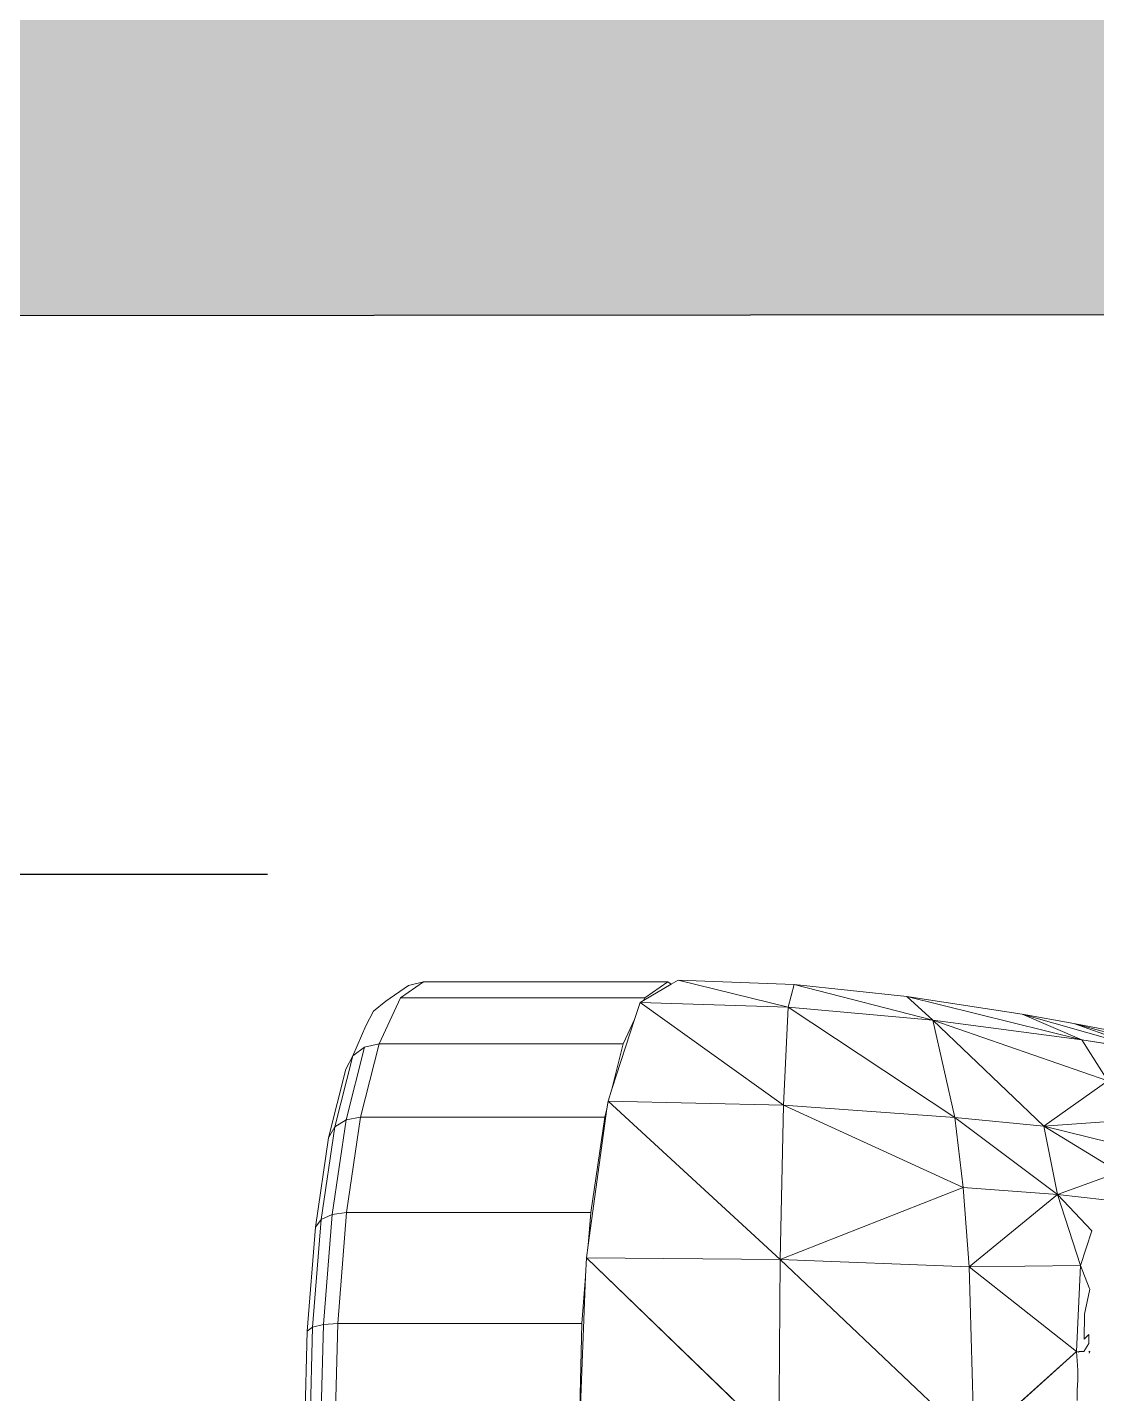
# Model space of a CAD drawing. Header units: centimetres. Extents: x -48696 to 156237, y -5617 to 29024.
# Drawn here: x -13123.44 to -13117.75, y 14960.38 to 14967.65 of the extents above; entities that cross this region are included whole.
import ezdxf

# ---------------------------------------------------------------- set-up
doc = ezdxf.new("R2010")
doc.units = ezdxf.units.CM
for name, color, linetype, lineweight in [('Moveis', 1, 'Continuous', 9), ('Parede Baixa', 5, 'Continuous', 50), ('Pisos Externos', 15, 'Continuous', 9)]:
    doc.layers.add(name, color=color, linetype=linetype, lineweight=lineweight)
doc.layers.add('Piso', color=55, linetype='Continuous')

# ---------------------------------------------------------------- blocks, each defined once
blk = doc.blocks.new('o')
at = {"layer": 'Moveis'}
for p, q in [((12558.5531, 3261.9394), (12557.9917, 3261.8797)), ((12559.131, 3261.9606), (12558.5531, 3261.9394)), ((12559.1659, 3261.9402), (12559.131, 3261.9606)), ((12559.1659, 3261.9402), (12559.1837, 3261.9522)), ((12559.1659, 3261.9402), (12559.3049, 3261.8592)), ((12559.1837, 3261.9522), (12559.2985, 3261.8729)), ((12559.1837, 3261.9522), (12560.0237, 3261.9522)), ((12560.0237, 3261.9522), (12560.055, 3261.9522)), ((12560.055, 3261.9522), (12560.4012, 3261.9522)), ((12560.4012, 3261.9522), (12560.4758, 3261.9342)), ((12560.5897, 3261.8556), (12560.4758, 3261.9342)), ((12557.9917, 3261.8797), (12557.4167, 3261.7916)), ((12559.2985, 3261.8729), (12559.3049, 3261.8592)), ((12559.3212, 3261.8497), (12559.3049, 3261.8592)), ((12557.4167, 3261.7916), (12557.1581, 3261.7453)), ((12559.3491, 3261.7641), (12559.3212, 3261.8497)), ((12560.6503, 3261.8062), (12560.5897, 3261.8556)), ((12560.6887, 3261.7323), (12560.6503, 3261.8062)), ((12557.1581, 3261.7453), (12556.9156, 3261.6984)), ((12559.462, 3261.4176), (12559.3491, 3261.7641)), ((12559.3491, 3261.7641), (12559.4054, 3261.6429)), ((12560.754, 3261.5831), (12560.6887, 3261.7323)), ((12559.4054, 3261.6429), (12559.462, 3261.4176)), ((12560.754, 3261.5831), (12560.7888, 3261.5168)), ((12560.8747, 3261.1747), (12560.7888, 3261.5168)), ((12559.4814, 3261.358), (12559.462, 3261.4176)), ((12559.4868, 3261.3188), (12559.4814, 3261.358)), ((12559.5804, 3260.6397), (12559.4868, 3261.3188)), ((12559.4868, 3261.3188), (12559.4972, 3261.2776)), ((12559.4972, 3261.2776), (12559.5675, 3260.802)), ((12560.9406, 3260.7294), (12560.8747, 3261.1747)), ((12559.5675, 3260.802), (12559.5804, 3260.6397)), ((12560.9819, 3260.2111), (12560.9406, 3260.7294)), ((12559.5891, 3260.5769), (12559.5804, 3260.6397)), ((12559.5928, 3260.484), (12559.5891, 3260.5769)), ((12559.5928, 3260.484), (12559.6116, 3260.2485)), ((12559.6265, 3259.6549), (12559.5928, 3260.484)), ((12557.079, 3260.4197), (12557.0819, 3260.4271)), ((12559.6116, 3260.2485), (12559.6265, 3259.6549)), ((12560.9959, 3259.6551), (12560.9819, 3260.2111)), ((12557.083, 3260.1013), (12557.0793, 3260.1094)), ((12557.0793, 3260.1094), (12557.0831, 3260.1094)), ((12557.1386, 3260.0155), (12557.1393, 3259.9658))]:
    blk.add_line(p, q, dxfattribs=at)
for points, invisible_edges in [([(12557.1581, 3261.7453), (12558.9237, 3282.3154), (12557.4167, 3261.7916)], 3), ([(12557.1581, 3261.7453), (12558.9237, 3282.3154), (12557.4167, 3261.7916)], 3), ([(12557.1581, 3261.7453), (12558.9237, 3282.3154), (12557.4167, 3261.7916)], 3), ([(12557.1581, 3261.7453), (12558.9237, 3282.3154), (12557.4167, 3261.7916)], 3), ([(12557.1581, 3261.7453), (12558.9237, 3282.3154), (12557.4167, 3261.7916)], 3), ([(12557.4167, 3261.7916), (12558.9237, 3282.3154), (12557.9917, 3261.8797)], 3), ([(12557.4167, 3261.7916), (12558.9237, 3282.3154), (12557.9917, 3261.8797)], 3), ([(12557.4167, 3261.7916), (12558.9237, 3282.3154), (12557.9917, 3261.8797)], 3), ([(12557.4167, 3261.7916), (12558.9237, 3282.3154), (12557.9917, 3261.8797)], 3), ([(12557.4167, 3261.7916), (12558.9237, 3282.3154), (12557.9917, 3261.8797)], 3), ([(12557.9917, 3261.8797), (12558.9237, 3282.3154), (12558.5531, 3261.9394)], 3), ([(12557.9917, 3261.8797), (12558.9237, 3282.3154), (12558.5531, 3261.9394)], 3), ([(12557.9917, 3261.8797), (12558.9237, 3282.3154), (12558.5531, 3261.9394)], 3), ([(12557.9917, 3261.8797), (12558.9237, 3282.3154), (12558.5531, 3261.9394)], 3), ([(12557.9917, 3261.8797), (12558.9237, 3282.3154), (12558.5531, 3261.9394)], 3), ([(12556.9156, 3261.6984), (12556.9167, 3280.7007), (12557.1581, 3261.7453)], 3), ([(12556.9156, 3261.6984), (12556.9167, 3280.7007), (12557.1581, 3261.7453)], 3), ([(12556.9156, 3261.6984), (12556.9167, 3280.7007), (12557.1581, 3261.7453)], 3), ([(12556.9156, 3261.6984), (12556.9167, 3280.7007), (12557.1581, 3261.7453)], 3), ([(12556.9156, 3261.6984), (12556.9167, 3280.7007), (12557.1581, 3261.7453)], 3), ([(12558.5531, 3261.9394), (12558.9237, 3266.5768), (12559.131, 3261.9606)], 3), ([(12558.5531, 3261.9394), (12558.9237, 3266.5768), (12559.131, 3261.9606)], 3), ([(12558.5531, 3261.9394), (12558.9237, 3266.5768), (12559.131, 3261.9606)], 3), ([(12558.5531, 3261.9394), (12558.9237, 3266.5768), (12559.131, 3261.9606)], 3), ([(12558.5531, 3261.9394), (12558.9237, 3266.5768), (12559.131, 3261.9606)], 3), ([(12559.131, 3261.9606), (12560.0237, 3265.4681), (12559.1659, 3261.9402)], 3), ([(12559.131, 3261.9606), (12560.0237, 3265.4681), (12559.1659, 3261.9402)], 3), ([(12559.131, 3261.9606), (12560.0237, 3265.4681), (12559.1659, 3261.9402)], 3), ([(12559.131, 3261.9606), (12560.0237, 3265.4681), (12559.1659, 3261.9402)], 3), ([(12559.131, 3261.9606), (12560.0237, 3265.4681), (12559.1659, 3261.9402)], 3), ([(12559.1659, 3261.9402), (12560.0237, 3265.4681), (12559.1837, 3261.9522)], 3), ([(12559.1659, 3261.9402), (12560.0237, 3265.4681), (12559.1837, 3261.9522)], 3), ([(12559.1659, 3261.9402), (12560.0237, 3265.4681), (12559.1837, 3261.9522)], 3), ([(12559.1659, 3261.9402), (12560.0237, 3265.4681), (12559.1837, 3261.9522)], 3), ([(12559.1659, 3261.9402), (12560.0237, 3265.4681), (12559.1837, 3261.9522)], 3), ([(12560.055, 3261.9522), (12561.0428, 3264.449), (12560.4012, 3261.9522)], 3), ([(12560.4012, 3261.9522), (12561.0428, 3264.449), (12560.4758, 3261.9342)], 3), ([(12560.4758, 3261.9342), (12561.0428, 3264.449), (12560.5897, 3261.8556)], 3), ([(12560.5897, 3261.8556), (12561.0428, 3264.449), (12560.6503, 3261.8062)], 3), ([(12560.6503, 3261.8062), (12561.0428, 3264.449), (12560.6887, 3261.7323)], 3), ([(12560.6887, 3261.7323), (12561.0428, 3264.449), (12560.754, 3261.5831)], 3), ([(12560.754, 3261.5831), (12561.0428, 3264.449), (12560.7888, 3261.5168)], 3), ([(12560.7888, 3261.5168), (12561.0428, 3264.449), (12560.8747, 3261.1747)], 3), ([(12560.8747, 3261.1747), (12561.0428, 3264.449), (12560.9406, 3260.7294)], 3), ([(12560.9406, 3260.7294), (12561.0428, 3264.449), (12560.9819, 3260.2111)], 3), ([(12560.9819, 3260.2111), (12561.0428, 3264.449), (12560.9959, 3259.6551)], 3), ([(12559.131, 3261.9606), (12559.3212, 3261.8497), (12558.5825, 3261.8267)], 1), ([(12559.3212, 3261.8497), (12559.131, 3261.9606), (12559.1659, 3261.9402)], 13), ([(12559.3212, 3261.8497), (12559.1659, 3261.9402), (12559.3049, 3261.8592)], 1), ([(12560.0237, 3261.9522), (12559.2985, 3261.8729), (12559.1837, 3261.9522)], 1), ([(12559.2985, 3261.8729), (12560.0237, 3261.9522), (12560.516, 3261.8729)], 3), ([(12560.516, 3261.8729), (12560.0237, 3261.9522), (12560.055, 3261.9522)], 13), ([(12560.516, 3261.8729), (12560.055, 3261.9522), (12560.4012, 3261.9522)], 1), ([(12560.516, 3261.8729), (12559.3049, 3261.8592), (12559.2985, 3261.8729)], 1), ([(12559.3049, 3261.8592), (12560.516, 3261.8729), (12559.3212, 3261.8497)], 3), ([(12559.3212, 3261.8497), (12560.516, 3261.8729), (12559.3491, 3261.7641)], 3), ([(12559.3491, 3261.7641), (12560.516, 3261.8729), (12559.4054, 3261.6429)], 3), ([(12559.4054, 3261.6429), (12560.516, 3261.8729), (12560.6229, 3261.6429)], 1), ([(12559.3212, 3261.8497), (12559.4814, 3261.358), (12558.6071, 3261.3376)], 1), ([(12559.4814, 3261.358), (12559.3212, 3261.8497), (12559.3491, 3261.7641)], 13), ([(12559.4814, 3261.358), (12559.3491, 3261.7641), (12559.462, 3261.4176)], 1), ([(12556.9893, 3261.459), (12556.7845, 3261.6108), (12557.1187, 3261.6623)], 1), ([(12560.6229, 3261.6429), (12559.462, 3261.4176), (12559.4054, 3261.6429)], 1), ([(12559.462, 3261.4176), (12560.6229, 3261.6429), (12559.4814, 3261.358)], 3), ([(12559.4814, 3261.358), (12560.6229, 3261.6429), (12559.4868, 3261.3188)], 3), ([(12559.4868, 3261.3188), (12560.6229, 3261.6429), (12559.4972, 3261.2776)], 3), ([(12559.4972, 3261.2776), (12560.6229, 3261.6429), (12560.7147, 3261.2776)], 1), ([(12560.6958, 3261.6273), (12560.7147, 3261.2776), (12560.6229, 3261.6429)], 1), ([(12560.7147, 3261.2776), (12560.6958, 3261.6273), (12560.7868, 3261.2649)], 1), ([(12560.754, 3261.5831), (12560.7868, 3261.2649), (12560.6958, 3261.6273)], 1), ([(12560.7868, 3261.2649), (12560.754, 3261.5831), (12560.843, 3261.2288)], 1), ([(12560.7888, 3261.5168), (12560.843, 3261.2288), (12560.754, 3261.5831)], 1), ([(12560.843, 3261.2288), (12560.7888, 3261.5168), (12560.8747, 3261.1747)], 1), ([(12559.4814, 3261.358), (12559.5891, 3260.5769), (12558.6236, 3260.5672)], 1), ([(12559.5891, 3260.5769), (12559.4814, 3261.358), (12559.4868, 3261.3188)], 13), ([(12559.5891, 3260.5769), (12559.4868, 3261.3188), (12559.5804, 3260.6397)], 1), ([(12560.7147, 3261.2776), (12559.5675, 3260.802), (12559.4972, 3261.2776)], 1), ([(12559.5675, 3260.802), (12560.7147, 3261.2776), (12560.785, 3260.802)], 1), ([(12560.7868, 3261.2649), (12560.785, 3260.802), (12560.7147, 3261.2776)], 1), ([(12560.785, 3260.802), (12560.7868, 3261.2649), (12560.8566, 3260.793)], 1), ([(12560.843, 3261.2288), (12560.8566, 3260.793), (12560.7868, 3261.2649)], 1), ([(12560.8566, 3260.793), (12560.843, 3261.2288), (12560.9112, 3260.7675)], 1), ([(12560.8747, 3261.1747), (12560.9112, 3260.7675), (12560.843, 3261.2288)], 1), ([(12560.9112, 3260.7675), (12560.8747, 3261.1747), (12560.9406, 3260.7294)], 1), ([(12560.785, 3260.802), (12559.5804, 3260.6397), (12559.5675, 3260.802)], 1), ([(12559.5804, 3260.6397), (12560.785, 3260.802), (12559.5891, 3260.5769)], 3), ([(12559.5891, 3260.5769), (12560.785, 3260.802), (12559.5928, 3260.484)], 3), ([(12559.5928, 3260.484), (12560.785, 3260.802), (12559.6116, 3260.2485)], 3), ([(12559.6116, 3260.2485), (12560.785, 3260.802), (12560.8292, 3260.2485)], 1), ([(12560.8566, 3260.793), (12560.8292, 3260.2485), (12560.785, 3260.802)], 1), ([(12560.8292, 3260.2485), (12560.8566, 3260.793), (12560.9004, 3260.2439)], 1), ([(12560.9112, 3260.7675), (12560.9004, 3260.2439), (12560.8566, 3260.793)], 1), ([(12560.9004, 3260.2439), (12560.9112, 3260.7675), (12560.954, 3260.2307)], 1), ([(12560.9406, 3260.7294), (12560.954, 3260.2307), (12560.9112, 3260.7675)], 1), ([(12560.954, 3260.2307), (12560.9406, 3260.7294), (12560.9819, 3260.2111)], 1), ([(12559.5891, 3260.5769), (12559.6265, 3259.6499), (12558.6294, 3259.6499)], 1), ([(12559.6265, 3259.6499), (12559.5891, 3260.5769), (12559.5928, 3260.484)], 13), ([(12557.1056, 3260.2948), (12557.0819, 3260.4271), (12557.1252, 3260.5384)], 13), ([(12557.1083, 3260.1095), (12557.1252, 3260.5384), (12557.1323, 3260.1096)], 3), ([(12557.1323, 3260.1096), (12557.1252, 3260.5384), (12557.1459, 3260.1096)], 13), ([(12559.6265, 3259.6499), (12559.5928, 3260.484), (12559.6265, 3259.6549)], 1), ([(12557.0819, 3260.4271), (12557.1056, 3260.2948), (12557.079, 3260.4197)], 1), ([(12557.1078, 3260.2125), (12557.1055, 3260.2539), (12557.1056, 3260.2948)], 12), ([(12560.8292, 3260.2485), (12559.6265, 3259.6549), (12559.6116, 3260.2485)], 1), ([(12559.6265, 3259.6549), (12560.8292, 3260.2485), (12560.8441, 3259.6549)], 1), ([(12560.9004, 3260.2439), (12560.8441, 3259.6549), (12560.8292, 3260.2485)], 1), ([(12560.8441, 3259.6549), (12560.9004, 3260.2439), (12560.9152, 3259.6549)], 1), ([(12560.954, 3260.2307), (12560.9152, 3259.6549), (12560.9004, 3260.2439)], 1), ([(12560.9152, 3259.6549), (12560.954, 3260.2307), (12560.9685, 3259.655)], 1), ([(12560.9819, 3260.2111), (12560.9685, 3259.655), (12560.954, 3260.2307)], 1), ([(12557.0833, 3260.1948), (12557.1083, 3260.1095), (12557.0832, 3260.1493)], 1), ([(12557.1083, 3260.1095), (12557.0833, 3260.1948), (12557.1074, 3260.1705)], 13), ([(12557.1083, 3260.1095), (12557.1074, 3260.1705), (12557.1078, 3260.2125)], 13), ([(12560.9685, 3259.655), (12560.9819, 3260.2111), (12560.9959, 3259.6551)], 1), ([(12557.1323, 3260.1096), (12557.1459, 3260.1096), (12557.1358, 3260.1067)], 1), ([(12557.1459, 3260.1096), (12557.1393, 3259.9658), (12557.1386, 3260.0155)], 1), ([(12557.1393, 3259.9658), (12557.1459, 3260.1096), (12557.1416, 3259.9173)], 3), ([(12557.1416, 3259.9173), (12557.1459, 3260.1096), (12557.1429, 3259.8653)], 3), ([(12557.6556, 3259.6499), (12557.1429, 3259.8653), (12557.1459, 3260.1096)], 3)]:
    blk.add_3dface(points, dxfattribs=dict(at, invisible_edges=invisible_edges))
for points in [[(12558.5531, 3261.9394), (12557.8611, 3261.7604), (12557.9917, 3261.8797)], [(12558.5825, 3261.8267), (12557.8611, 3261.7604), (12558.5531, 3261.9394)], [(12559.131, 3261.9606), (12558.5825, 3261.8267), (12558.5531, 3261.9394)], [(12557.9917, 3261.8797), (12557.1187, 3261.6623), (12557.4167, 3261.7916)], [(12557.9917, 3261.8797), (12557.8611, 3261.7604), (12557.1187, 3261.6623)], [(12557.4167, 3261.7916), (12556.7845, 3261.6108), (12557.1581, 3261.7453)], [(12557.4167, 3261.7916), (12557.1187, 3261.6623), (12556.7845, 3261.6108)], [(12558.5825, 3261.8267), (12557.7528, 3261.2757), (12557.8611, 3261.7604)], [(12558.6071, 3261.3376), (12557.7528, 3261.2757), (12558.5825, 3261.8267)], [(12559.3212, 3261.8497), (12558.6071, 3261.3376), (12558.5825, 3261.8267)], [(12557.1581, 3261.7453), (12556.7845, 3261.6108), (12556.4727, 3261.5586)], [(12557.1581, 3261.7453), (12556.4727, 3261.5586), (12556.9156, 3261.6984)], [(12557.8611, 3261.7604), (12557.3082, 3261.2323), (12556.9893, 3261.459)], [(12557.8611, 3261.7604), (12556.9893, 3261.459), (12557.1187, 3261.6623)], [(12557.8611, 3261.7604), (12557.7528, 3261.2757), (12557.3082, 3261.2323)], [(12559.462, 3261.4176), (12559.3491, 3261.7641), (12559.4054, 3261.6429)], [(12557.3082, 3261.2323), (12556.7277, 3261.275), (12556.9893, 3261.459)], [(12558.6071, 3261.3376), (12557.7112, 3260.9274), (12557.7528, 3261.2757)], [(12558.6236, 3260.5672), (12557.7112, 3260.9274), (12558.6071, 3261.3376)], [(12559.4814, 3261.358), (12558.6236, 3260.5672), (12558.6071, 3261.3376)], [(12557.3082, 3261.2323), (12556.8567, 3261.1213), (12556.7277, 3261.275)], [(12557.7528, 3261.2757), (12557.2407, 3260.8917), (12557.3082, 3261.2323)], [(12557.7528, 3261.2757), (12557.7112, 3260.9274), (12557.2407, 3260.8917)], [(12557.3082, 3261.2323), (12556.9328, 3261.0026), (12556.8567, 3261.1213)], [(12557.3082, 3261.2323), (12557.2407, 3260.8917), (12556.9328, 3261.0026)], [(12557.2407, 3260.8917), (12557.0037, 3260.8661), (12556.9328, 3261.0026)], [(12557.7112, 3260.9274), (12557.6807, 3260.5309), (12557.2407, 3260.8917)], [(12558.6236, 3260.5672), (12557.6807, 3260.5309), (12557.7112, 3260.9274)], [(12557.2407, 3260.8917), (12557.1252, 3260.5384), (12557.0683, 3260.7115)], [(12557.6807, 3260.5309), (12557.1252, 3260.5384), (12557.2407, 3260.8917)], [(12558.6294, 3259.6499), (12557.6556, 3259.6499), (12558.6236, 3260.5672)], [(12558.6236, 3260.5672), (12557.6556, 3259.6499), (12557.6807, 3260.5309)], [(12559.5891, 3260.5769), (12558.6294, 3259.6499), (12558.6236, 3260.5672)], [(12557.6807, 3260.5309), (12557.1459, 3260.1096), (12557.1252, 3260.5384)], [(12557.6807, 3260.5309), (12557.6556, 3259.6499), (12557.1459, 3260.1096)]]:
    blk.add_3dface(points, dxfattribs=at)

msp = doc.modelspace()

# ---------------------------------------------------------------- hatches: boundary and pattern name
at = {"layer": 'Piso'}
h = msp.add_hatch(dxfattribs=at)
h.set_pattern_fill('ANSI37', color=256, scale=13.333333, angle=45)
h.set_pattern_definition([(90, (5480.73, -3367.213), (-42.33333, 2e-14), []), (180, (5480.73, -3367.213), (-2e-14, -42.33333), [])])
edge = h.paths.add_edge_path()
edge.add_line((-13112.27883, 14966.12626), (-13272.4193, 14965.99705))
edge.add_line((-13272.4193, 14965.99705), (-13272.48992, 14904.49717))
edge.add_line((-13272.48992, 14904.49717), (-13270.4618, 14904.49484))
edge.add_line((-13270.4618, 14904.49484), (-13270.47101, 14896.47077))
edge.add_line((-13270.47101, 14896.47077), (-13275.47098, 14896.50059))
edge.add_line((-13275.47098, 14896.50059), (-13275.51541, 14815.0006))
edge.add_line((-13275.51541, 14815.0006), (-13275.51598, 14814.5006))
edge.add_line((-13275.51598, 14814.5006), (-13272.51598, 14814.49715))
edge.add_line((-13272.51598, 14814.49715), (-13272.51254, 14817.49715))
edge.add_line((-13272.51254, 14817.49715), (-13200.01258, 14817.4139))
edge.add_line((-13200.01258, 14817.4139), (-13200.00857, 14820.9139))
edge.add_line((-13200.00857, 14820.9139), (-13203.02936, 14821.00084))
edge.add_line((-13203.02936, 14821.00084), (-13203.02936, 14826.64984))
edge.add_line((-13203.02936, 14826.64984), (-13195.04233, 14826.64984))
edge.add_line((-13195.04233, 14826.64984), (-13194.69722, 14826.17562))
edge.add_line((-13194.69722, 14826.17562), (-13194.69722, 14820.72743))
edge.add_line((-13194.69722, 14820.72743), (-13197.50857, 14820.91103))
edge.add_line((-13197.50857, 14820.91103), (-13197.50857, 14817.41103))
edge.add_line((-13197.50857, 14817.41103), (-13193.51254, 14817.49715))
edge.add_line((-13193.51254, 14817.49715), (-13193.51603, 14814.40644))
edge.add_line((-13193.51603, 14814.40644), (-13197.51603, 14814.41104))
edge.add_line((-13197.51603, 14814.41104), (-13197.52005, 14810.91104))
edge.add_line((-13197.52005, 14810.91104), (-13194.77861, 14810.92106))
edge.add_line((-13194.77861, 14810.92106), (-13195.0235, 14807.90817))
edge.add_line((-13195.0235, 14807.90817), (-13195.0235, 14805.27944))
edge.add_line((-13195.0235, 14805.27944), (-13202.75502, 14805.27944))
edge.add_line((-13202.75502, 14805.27944), (-13202.52349, 14807.91678))
edge.add_line((-13202.52349, 14807.91678), (-13202.52349, 14811.16128))
edge.add_line((-13202.52349, 14811.16128), (-13200.02005, 14810.91391))
edge.add_line((-13200.02005, 14810.91391), (-13200.01603, 14814.41391))
edge.add_line((-13200.01603, 14814.41391), (-13270.51598, 14814.49486))
edge.add_line((-13270.51598, 14814.49486), (-13270.52747, 14804.49486))
edge.add_line((-13270.52747, 14804.49486), (-13272.52323, 14804.49603))
edge.add_line((-13272.52323, 14804.49603), (-13272.5241, 14802.99716))
edge.add_line((-13272.5241, 14802.99716), (-13162.59795, 14802.9494))
edge.add_line((-13162.59795, 14802.9494), (-13162.55094, 14883.55448))
edge.add_line((-13162.55094, 14883.55448), (-13116.64917, 14883.55448))
edge.add_line((-13116.64917, 14883.55448), (-13116.73656, 14885.49701))
edge.add_line((-13116.73656, 14885.49701), (-13118.37128, 14886.24121))
edge.add_line((-13118.37128, 14886.24121), (-13118.1401, 14904.04512))
edge.add_line((-13118.1401, 14904.04512), (-13114.07112, 14903.99228))
edge.add_line((-13114.07112, 14903.99228), (-13115.07267, 14899.40773))
edge.add_line((-13115.07267, 14899.40773), (-13116.64917, 14887.88219))
edge.add_line((-13116.64917, 14887.88219), (-13112.4454, 14887.88219))
edge.add_line((-13112.4454, 14887.88219), (-13112.42742, 14918.7052))
edge.add_line((-13112.42742, 14918.7052), (-13116.83725, 14918.7052))
edge.add_line((-13116.83725, 14918.7052), (-13116.83725, 14920.98828))
edge.add_line((-13116.83725, 14920.98828), (-13119.78321, 14920.98828))
edge.add_line((-13119.78321, 14920.98828), (-13119.78321, 14905.57276))
edge.add_line((-13119.78321, 14905.57276), (-13171.42697, 14903.92764))
edge.add_line((-13171.42697, 14903.92764), (-13177.24846, 14909.2016))
edge.add_line((-13177.24846, 14909.2016), (-13179.00828, 14917.45056))
edge.add_line((-13179.00828, 14917.45056), (-13179.00828, 14943.27933))
edge.add_line((-13179.00828, 14943.27933), (-13165.87634, 14947.20099))
edge.add_line((-13165.87634, 14947.20099), (-13119.78321, 14944.5309))
edge.add_line((-13119.78321, 14944.5309), (-13119.78321, 14927.16173))
edge.add_line((-13119.78321, 14927.16173), (-13117.64657, 14927.25922))
edge.add_line((-13117.64657, 14927.25922), (-13117.62808, 14929.15323))
edge.add_line((-13117.62808, 14929.15323), (-13115.51654, 14929.13262))
edge.add_line((-13115.51654, 14929.13262), (-13115.49837, 14931.76168))
edge.add_line((-13115.49837, 14931.76168), (-13112.42028, 14930.96295))
edge.add_line((-13112.42028, 14930.96295), (-13112.40882, 14950.60701))
edge.add_line((-13112.40882, 14950.60701), (-13117.33909, 14950.60989))
edge.add_line((-13117.33909, 14950.60989), (-13117.33969, 14949.59005))
edge.add_line((-13117.33969, 14949.59005), (-13119.48214, 14950.17886))
edge.add_line((-13119.48214, 14950.17886), (-13122.16099, 14957.18952))
edge.add_line((-13122.16099, 14957.18952), (-13122.16099, 14964.22634))
edge.add_line((-13122.16099, 14964.22634), (-13112.40088, 14964.22064))
edge.add_line((-13112.40088, 14964.22064), (-13112.39977, 14966.12616))
at = {"layer": 'Pisos Externos'}
h = msp.add_hatch(dxfattribs=at)
h.set_pattern_fill('AR-SAND', color=256, scale=0.05, angle=135)
h.set_pattern_definition([(172.5, (2772.1942, 2662.283), (-1.67376745, -1.78690674), [0, -1.9304, 0, -2.159, 0, -2.06375]), (142.5, (2772.1942, 2662.283), (-4.12366426, -0.94505464), [0, -1.0414, 0, -1.7399, 0, -0.66675]), (102.5, (2773.2988, 2661.1784), (-2.80166156, 2.79149913), [0, -0.635, 0, -2.286, 0, -2.9845]), (92.5, (2773.2988, 2661.1784), (-3.4877539, 1.91140555), [0, -0.3175, 0, -1.4986, 0, -1.7145])])
h.paths.add_polyline_path([(-13193.66108, 14971.75192), (-13118.61443, 14971.70815), (-13117.41744, 14971.70815), (-13117.41744, 14972.00149), (-13117.33726, 14972.00149), (-13117.24214, 14972.00149), (-13117.11819, 14972.00149), (-13116.97385, 14972.00149), (-13116.81895, 14972.00149), (-13116.66404, 14972.00149), (-13116.5197, 14972.00149), (-13116.39575, 14972.00149), (-13116.30064, 14972.00149), (-13116.24085, 14972.00149), (-13116.22045, 14972.00149), (-13116.22045, 14971.70815), (-13115.02347, 14971.70815), (-13115.02347, 14972.00149), (-13114.94328, 14972.00149), (-13114.84817, 14972.00149), (-13114.72422, 14972.00149), (-13114.57987, 14972.00149), (-13114.42497, 14972.00149), (-13114.27007, 14972.00149), (-13114.12572, 14972.00149), (-13114.00177, 14972.00149), (-13113.90666, 14972.00149), (-13113.84687, 14972.00149), (-13113.82648, 14972.00149), (-13113.82648, 14971.70815), (-13112.39651, 14971.70815), (-13112.39568, 14973.12617), (-13272.42495, 14972.99705), (-13272.42639, 14970.5189), (-13269.1501, 14970.51699), (-13269.1501, 14971.16087), (-13269.1501, 14972.4942), (-13268.48343, 14972.4942), (-13268.48343, 14971.16087), (-13268.48343, 14970.5166), (-13191.16183, 14970.4715), (-13191.16222, 14969.79515), (-13268.48343, 14969.7858), (-13268.48343, 14969.12378), (-13268.48343, 14967.79044), (-13269.1501, 14967.79044), (-13269.1501, 14969.12378), (-13269.1501, 14969.78572), (-13272.42682, 14969.78532), (-13272.42903, 14965.99704), (-13112.39977, 14966.12616), (-13112.39756, 14969.91129), (-13112.72129, 14969.91129), (-13112.72129, 14970.71126), (-13114.15484, 14970.71126), (-13114.15484, 14970.41803), (-13114.16648, 14970.41803), (-13114.24833, 14970.41803), (-13114.3059, 14970.41803), (-13114.36574, 14970.41803), (-13114.42497, 14970.41803), (-13114.4842, 14970.41803), (-13114.54405, 14970.41803), (-13114.60161, 14970.41803), (-13114.6505, 14970.41803), (-13114.69511, 14970.41803), (-13114.69511, 14970.71126), (-13116.54881, 14970.71126), (-13116.54881, 14970.41803), (-13116.56045, 14970.41803), (-13116.59342, 14970.41803), (-13116.64231, 14970.41803), (-13116.69987, 14970.41803), (-13116.75971, 14970.41803), (-13116.81895, 14970.41803), (-13116.87818, 14970.41803), (-13116.93802, 14970.41803), (-13116.99558, 14970.41803), (-13117.04448, 14970.41803), (-13117.08908, 14970.41803), (-13117.08908, 14970.71126), (-13118.61443, 14970.71126), (-13118.61443, 14971.00449), (-13193.66149, 14971.04826)])

# ---------------------------------------------------------------- linework, layer by layer
at = {"layer": 'Piso'}
msp.add_line((-13272.4193, 14965.99705), (-13112.27883, 14966.12626), dxfattribs=at)

# ---------------------------------------------------------------- block references
at = {"layer": 'Parede Baixa', "xscale": -1.066666666666667, "yscale": 1.066666666666667, "zscale": 1.066666666666667}
msp.add_blockref('o', (276.431, 11483.15743), dxfattribs=at)

doc.saveas('drawing.dxf')
